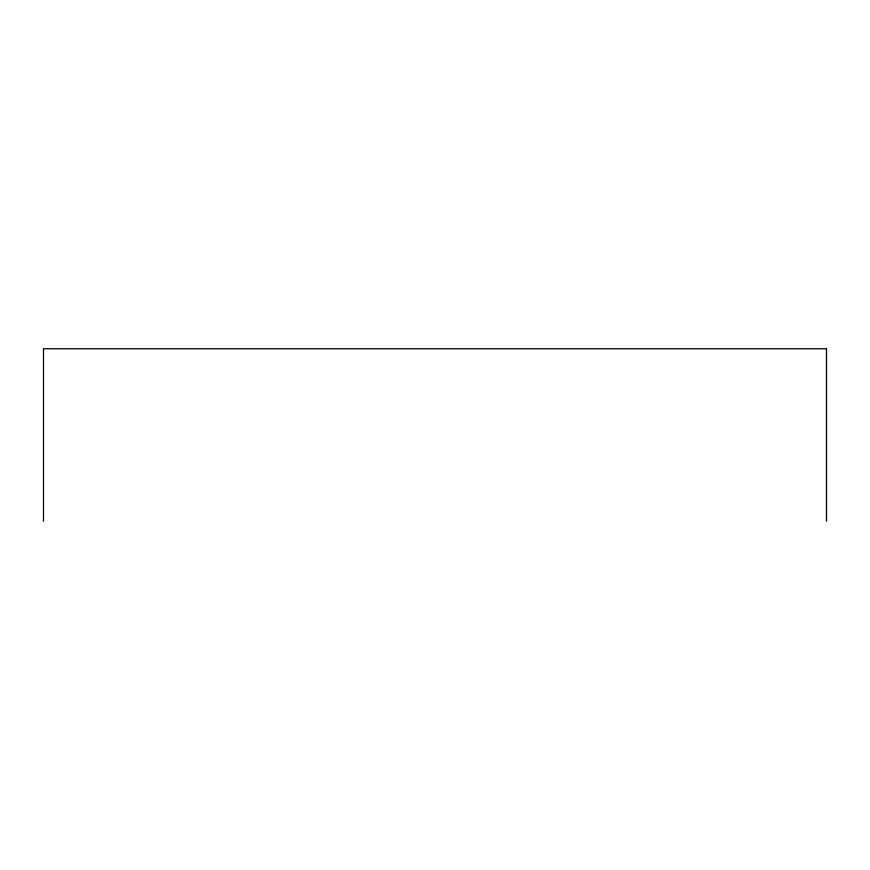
<?xml version="1.0" encoding="UTF-8"?>
<svg xmlns="http://www.w3.org/2000/svg" width="870" height="870" viewBox="0 0 870 870"><rect width="100%" height="100%" fill="white"/><g stroke="black" fill="none" stroke-linecap="round" stroke-linejoin="round"><path stroke-width="1.3" d="M826.5 521.25L826.5 348.75L43.5 348.75L43.5 521.25"/></g></svg>
